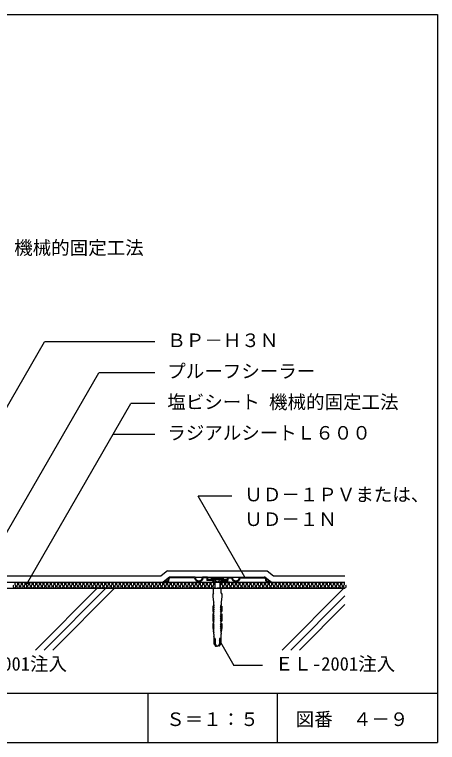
# Model space of a CAD drawing. Units: millimetres, scale not verified. Extents: x -409 to 391, y -633 to 597.
# Drawn here: x 48 to 391, y -633 to -43 of the extents above; entities that cross this region are included whole.
import ezdxf
from ezdxf.enums import TextEntityAlignment as Align

# ---------------------------------------------------------------- set-up
doc = ezdxf.new("R2010")
doc.units = ezdxf.units.MM
doc.header["$LTSCALE"] = 5
doc.linetypes.add('DASHED3', pattern=[4, 3, -1])
for name, color, linetype in [('2-2_in line', 7, 'Continuous'), ('2-4_out line', 2, 'Continuous'), ('2-6_鋼板・アングル', 2, 'Continuous'), ('2-7_ビス', 7, 'Continuous'), ('2-A_moji', 7, 'Continuous'), ('2-D_ハッチ他', 4, 'Continuous'), ('2-E_con他', 4, 'Continuous'), ('F-2', 7, 'Continuous'), ('F-5', 6, 'Continuous'), ('F-7', 1, 'Continuous'), ('F-A', 7, 'Continuous')]:
    doc.layers.add(name, color=color, linetype=linetype)
doc.styles.add('HG丸ｺﾞｼｯｸM-PRO', font='')
doc.styles.add('ＭＳ ゴシック', font='')
doc.styles.get('HG丸ｺﾞｼｯｸM-PRO').set_extended_font_data('HG丸ｺﾞｼｯｸM-PRO')
doc.styles.get('ＭＳ ゴシック').set_extended_font_data('MS Gothic')

msp = doc.modelspace()

# ---------------------------------------------------------------- linework, layer by layer
at = {"layer": '2-2_in line'}
for p, q in [((173.296, -498.937), (168.006, -502.937)), ((250.704, -498.937), (255.994, -502.937)), ((-54.593, -502.937), (315.535, -502.937)), ((-88, -507.937), (315.535, -507.937))]:
    msp.add_line(p, q, dxfattribs=at)
at = {"layer": '2-4_out line'}
for p, q in [((171.618, -493.937), (166.328, -497.937)), ((171.618, -493.937), (252.382, -493.937)), ((252.382, -493.937), (257.672, -497.937)), ((17.908, -497.937), (166.328, -497.937)), ((257.672, -497.937), (315.535, -497.937))]:
    msp.add_line(p, q, dxfattribs=at)
at = {"layer": '2-6_鋼板・アングル'}
for p, q in [((172.035, -501.837), (172.035, -500.937)), ((172.635, -501.837), (172.635, -500.937)), ((194.035, -498.937), (174.035, -498.937)), ((193.485, -499.537), (174.035, -499.537)), ((194.035, -498.937), (200.035, -498.937)), ((204.035, -498.937), (200.035, -498.937)), ((203.435, -499.537), (200.584, -499.537)), ((203.435, -499.537), (203.435, -501.537)), ((204.035, -498.937), (220.035, -498.937)), ((204.035, -498.937), (204.035, -500.937)), ((208.035, -500.937), (204.035, -500.937)), ((208.035, -500.937), (209.035, -501.937)), ((208.035, -500.937), (216.035, -500.937)), ((220.035, -498.937), (224.035, -498.937)), ((220.635, -499.537), (223.485, -499.537)), ((220.635, -499.537), (220.635, -501.537)), ((224.035, -498.937), (230.035, -498.937)), ((230.035, -498.937), (250.035, -498.937)), ((230.584, -499.537), (250.035, -499.537)), ((251.435, -501.837), (251.435, -500.937)), ((252.035, -501.837), (252.035, -500.937)), ((168.535, -502.937), (168.535, -502.837)), ((171.535, -502.937), (168.535, -502.937)), ((171.535, -502.337), (169.035, -502.337)), ((171.535, -502.937), (237.939, -502.937)), ((207.786, -501.537), (203.435, -501.537)), ((207.786, -501.537), (208.435, -502.186)), ((208.435, -502.186), (208.435, -502.937)), ((209.035, -501.937), (209.035, -502.937)), ((216.283, -501.537), (215.635, -502.186)), ((215.635, -502.186), (215.635, -502.937)), ((221.964, -502.937), (215.635, -502.937)), ((216.283, -501.537), (220.635, -501.537)), ((237.939, -502.937), (255.535, -502.937)), ((252.535, -502.337), (255.035, -502.337)), ((255.535, -502.937), (255.535, -502.837))]:
    msp.add_line(p, q, dxfattribs=at)
msp.add_lwpolyline([(220.035, -498.937), (220.035, -500.937), (216.035, -500.937), (215.035, -501.937), (215.035, -502.937)], dxfattribs=at)
for centre, radius, start, end in [((174.035, -500.937), 2, 89.99999, 179.99999), ((174.035, -500.937), 1.4, 89.99999, 179.99999), ((197.035, -498.937), 3.6, 189.59406, 350.40592), ((197.035, -498.937), 3, 179.99999, 359.99999), ((227.035, -498.937), 3.6, 189.59406, 350.40592), ((227.035, -498.937), 3, 179.99999, 359.99999), ((250.035, -500.937), 2, 359.99999, 89.99999), ((250.035, -500.937), 1.4, 359.99999, 89.99999), ((169.035, -502.837), 0.5, 89.99999, 179.99999), ((171.535, -501.837), 1.1, 269.99999, 359.99999), ((171.535, -501.837), 0.5, 269.99999, 359.99999), ((252.535, -501.837), 1.1, 179.99999, 269.99999), ((252.535, -501.837), 0.5, 179.99999, 269.99999), ((255.035, -502.837), 0.5, 359.99999, 89.99999)]:
    msp.add_arc(centre, radius, start, end, dxfattribs=at)
at = {"layer": '2-7_ビス'}
for p, q in [((207, -499.562), (207, -500.062)), ((207, -500.062), (209.875, -502.937)), ((217, -500.062), (207, -500.062)), ((217, -500.062), (214.125, -502.937)), ((214.125, -502.937), (209.875, -502.937)), ((210, -502.937), (210, -507.937)), ((214, -502.937), (214, -507.937)), ((208.831, -527.562), (208.831, -527.562)), ((208.831, -527.562), (208.831, -527.562)), ((215.169, -527.562), (215.169, -527.562)), ((215.169, -527.562), (215.169, -527.562)), ((208.831, -543.229), (209.264, -544.053)), ((215.169, -543.229), (214.736, -544.053))]:
    msp.add_line(p, q, dxfattribs=at)
at = {"layer": '2-7_ビス', "linetype": 'DASHED3'}
for p, q in [((209.45, -500.062), (209.45, -499.562)), ((209.45, -500.062), (210.533, -501.937)), ((214.55, -500.062), (213.468, -501.937)), ((214.55, -500.062), (214.55, -499.562))]:
    msp.add_line(p, q, dxfattribs=at)
at = {"layer": '2-7_ビス'}
for points in [[(217, -500.062), (217, -499.562), (207, -499.562)], [(209, -512.033), (208.25, -512.857), (208.25, -514.956), (208.798, -519.074), (209.04, -519.481), (209, -519.481), (209, -521.295), (209.433, -522.12)], [(209, -512.033), (209, -507.937), (212, -507.937)], [(215, -512.033), (215, -507.937), (212, -507.937)], [(215, -512.033), (215.75, -512.857), (215.75, -514.956), (215.202, -519.074), (214.96, -519.481), (215, -519.481), (215, -521.295), (214.567, -522.12)], [(209.303, -522.367), (208.325, -522.367), (208.325, -526.6), (208.827, -527.562), (208.831, -527.562)], [(209.372, -523.686), (208.864, -522.862), (208.864, -522.367)], [(209.372, -525.253), (208.864, -524.429), (208.864, -523.951), (209.213, -523.934)], [(214.629, -523.686), (215.136, -522.862), (215.136, -522.367)], [(214.629, -525.253), (215.136, -524.429), (215.136, -523.951), (214.787, -523.934)], [(214.697, -522.367), (215.675, -522.367), (215.675, -526.6), (215.174, -527.562), (215.169, -527.562)], [(208.864, -528.634), (208.325, -528.634), (208.325, -534.431), (208.831, -535.395)], [(208.831, -527.562), (208.835, -527.084), (209.152, -527.067)], [(209.315, -526.82), (208.864, -525.995), (208.864, -525.518), (209.212, -525.5)], [(209.372, -529.953), (208.864, -529.129), (208.864, -528.634)], [(209.372, -531.52), (208.864, -530.695), (208.864, -530.218), (209.212, -530.2)], [(214.629, -529.953), (215.136, -529.129), (215.136, -528.634)], [(214.629, -531.52), (215.136, -530.695), (215.136, -530.218), (214.788, -530.2)], [(214.686, -526.82), (215.136, -525.995), (215.136, -525.518), (214.788, -525.5)], [(215.169, -527.562), (215.165, -527.084), (214.848, -527.067)], [(215.136, -528.634), (215.675, -528.634), (215.675, -534.431), (215.169, -535.395)], [(208.864, -536.467), (208.325, -536.467), (208.325, -539.715), (208.831, -543.229), (208.832, -542.751), (209.14, -542.734)], [(208.831, -535.395), (208.835, -534.918), (209.156, -534.9)], [(209.372, -533.086), (208.864, -532.262), (208.864, -531.784), (209.212, -531.767)], [(209.314, -534.653), (208.864, -533.829), (208.864, -533.351), (209.212, -533.334)], [(209.372, -537.786), (208.864, -536.962), (208.864, -536.467)], [(214.629, -533.086), (215.136, -532.262), (215.136, -531.784), (214.788, -531.767)], [(214.629, -537.786), (215.136, -536.962), (215.136, -536.467)], [(214.686, -534.653), (215.136, -533.829), (215.136, -533.351), (214.788, -533.334)], [(215.169, -535.395), (215.165, -534.918), (214.845, -534.9)], [(215.136, -536.467), (215.675, -536.467), (215.675, -539.715), (215.169, -543.229), (215.169, -542.751), (214.86, -542.734)], [(209.285, -542.486), (208.834, -541.662), (208.836, -541.184), (209.159, -541.167)], [(209.307, -540.92), (208.843, -540.095), (208.847, -539.618), (209.182, -539.6)], [(209.339, -539.353), (208.859, -538.529), (208.864, -538.051), (209.212, -538.034)], [(214.661, -539.353), (215.141, -538.529), (215.136, -538.051), (214.788, -538.034)], [(214.693, -540.92), (215.157, -540.095), (215.153, -539.618), (214.818, -539.6)], [(214.715, -542.486), (215.166, -541.662), (215.164, -541.184), (214.842, -541.167)], [(209.134, -544.3), (209, -544.3), (209, -545.084), (209.15, -545.084), (209.15, -546.692), (209.157, -546.692)], [(209.207, -547.021), (209.207, -552.972), (209.647, -553.623), (210.65, -554.937), (210.799, -554.937), (209.714, -552.972), (209.714, -549)], [(214.793, -547.021), (214.793, -552.972), (214.353, -553.623), (213.35, -554.937), (213.201, -554.937), (214.286, -552.972), (214.286, -549)], [(214.866, -544.3), (215, -544.3), (215, -545.084), (214.85, -545.084), (214.85, -546.692), (214.844, -546.692)], [(210.298, -549), (210.298, -552.972), (211.383, -554.937), (212, -554.937)], [(213.702, -549), (213.702, -552.972), (212.617, -554.937), (212, -554.937)]]:
    msp.add_lwpolyline(points, dxfattribs=at)
at = {"layer": '2-7_ビス', "linetype": 'DASHED3'}
msp.add_arc((212, -500.827), 1.84, 217.11751, 322.88248, dxfattribs=at)
at = {"layer": '2-7_ビス'}
for centre, major_axis, start_param, end_param in [((209.164, -523.711), (0, -0.229), 0.2312026, 1.6765256), ((209.292, -522.195), (0, -0.172), 0.06848, 2.1628795), ((214.708, -522.195), (0, -0.172), 4.1203058, 6.2147054), ((214.836, -523.711), (0, -0.229), 4.6066597, 6.0519827), ((208.81, -528.098), (0, -0.536), 0.0442118, 3.0973809), ((209.107, -526.844), (0, -0.229), 0.2312026, 1.6765256), ((209.164, -525.277), (0, -0.229), 0.2312026, 1.6765256), ((209.164, -529.977), (0, -0.229), 0.2312026, 1.6765256), ((214.836, -525.277), (0, -0.229), 4.6066597, 6.0519827), ((214.836, -529.977), (0, -0.229), 4.6066597, 6.0519827), ((214.893, -526.844), (0, -0.229), 4.6066597, 6.0519827), ((215.19, -528.098), (0, -0.536), 3.1858044, 6.2389735), ((208.81, -535.931), (0, -0.536), 0.0442118, 3.0973809), ((209.107, -534.677), (0, -0.229), 0.2312026, 1.6765256), ((209.164, -531.544), (0, -0.229), 0.2312026, 1.6765256), ((209.164, -533.111), (0, -0.229), 0.2312026, 1.6765256), ((214.836, -531.544), (0, -0.229), 4.6066597, 6.0519827), ((214.836, -533.111), (0, -0.229), 4.6066597, 6.0519827), ((214.893, -534.677), (0, -0.229), 4.6066597, 6.0519827), ((215.19, -535.931), (0, -0.536), 3.1858044, 6.2389735), ((209.077, -542.511), (0, -0.229), 0.2312026, 1.6765256), ((209.1, -540.944), (0, -0.229), 0.2312026, 1.6765256), ((209.132, -539.377), (0, -0.229), 0.2312026, 1.6765256), ((209.164, -537.811), (0, -0.229), 0.2312026, 1.6765256), ((214.836, -537.811), (0, -0.229), 4.6066597, 6.0519827), ((214.868, -539.377), (0, -0.229), 4.6066597, 6.0519827), ((214.9, -540.944), (0, -0.229), 4.6066597, 6.0519827), ((214.923, -542.511), (0, -0.229), 4.6066597, 6.0519827), ((209.122, -544.127), (0, -0.174), 0.0818475, 2.1771705), ((208.48, -546.986), (0, -0.8), 1.5261677, 1.947508), ((210.006, -549.011), (0, -0.321), 1.5390306, 4.6806232), ((213.994, -549.011), (0, -0.321), 1.6025621, 4.7441547), ((214.879, -544.127), (0, -0.174), 4.1060148, 6.2013378), ((215.52, -546.986), (0, -0.8), 4.3356773, 4.7570176)]:
    msp.add_ellipse(centre, major_axis=major_axis, ratio=0.909574, start_param=start_param, end_param=end_param, dxfattribs=at)
at = {"layer": '2-A_moji'}
for p, q in [((-36.146, -495.091), (71.707, -308.284)), ((161.435, -308.284), (71.707, -308.284)), ((25.631, -489.547), (115.85, -333.284)), ((161.435, -333.284), (115.85, -333.284)), ((57.165, -504.923), (141.828, -358.284)), ((161.435, -358.284), (141.828, -358.284)), ((161.435, -383.284), (127.394, -383.284)), ((234.288, -498.937), (196.383, -433.284)), ((223.901, -433.284), (196.383, -433.284)), ((213.468, -549.782), (225.429, -570.5)), ((248.769, -570.5), (225.429, -570.5))]:
    msp.add_line(p, q, dxfattribs=at)
at = {"layer": '2-D_ハッチ他'}
for centre, start, end in [((47.537, -506.396), 127.52351, 52.47649), ((49.009, -504.479), 307.52351, 232.47649), ((50.481, -506.396), 127.52351, 52.47649), ((51.953, -504.479), 307.52351, 232.47649), ((53.425, -506.396), 127.52351, 52.47649), ((54.897, -504.479), 307.52351, 232.47649), ((56.368, -506.396), 127.52351, 52.47649), ((57.84, -504.479), 307.52351, 232.47649), ((59.312, -506.396), 127.52351, 52.47649), ((60.784, -504.479), 307.52351, 232.47649), ((62.256, -506.396), 127.52351, 52.47649), ((63.728, -504.479), 307.52351, 232.47649), ((65.2, -506.396), 127.52351, 52.47649), ((66.672, -504.479), 307.52351, 232.47649), ((68.144, -506.396), 127.52351, 52.47649), ((69.616, -504.479), 307.52351, 232.47649), ((71.088, -506.396), 127.52351, 52.47649), ((72.56, -504.479), 307.52351, 232.47649), ((74.032, -506.396), 127.52351, 52.47649), ((75.504, -504.479), 307.52351, 232.47649), ((76.976, -506.396), 127.52351, 52.47649), ((78.448, -504.479), 307.52351, 232.47649), ((79.92, -506.396), 127.52351, 52.47649), ((81.392, -504.479), 307.52351, 232.47649), ((82.864, -506.396), 127.52351, 52.47649), ((84.336, -504.479), 307.52351, 232.47649), ((85.808, -506.396), 127.52351, 52.47649), ((87.28, -504.479), 307.52351, 232.47649), ((88.752, -506.396), 127.52351, 52.47649), ((90.224, -504.479), 307.52351, 232.47649), ((91.696, -506.396), 127.52351, 52.47649), ((93.167, -504.479), 307.52351, 232.47649), ((94.639, -506.396), 127.52351, 52.47649), ((96.111, -504.479), 307.52351, 232.47649), ((97.583, -506.396), 127.52351, 52.47649), ((99.055, -504.479), 307.52351, 232.47649), ((100.527, -506.396), 127.52351, 52.47649), ((101.999, -504.479), 307.52351, 232.47649), ((103.471, -506.396), 127.52351, 52.47649), ((104.943, -504.479), 307.52351, 232.47649), ((106.415, -506.396), 127.52351, 52.47649), ((107.887, -504.479), 307.52351, 232.47649), ((109.359, -506.396), 127.52351, 52.47649), ((110.831, -504.479), 307.52351, 232.47649), ((112.303, -506.396), 127.52351, 52.47649), ((113.775, -504.479), 307.52351, 232.47649), ((115.247, -506.396), 127.52351, 52.47649), ((116.719, -504.479), 307.52351, 232.47649), ((118.191, -506.396), 127.52351, 52.47649), ((119.663, -504.479), 307.52351, 232.47649), ((121.135, -506.396), 127.52351, 52.47649), ((122.607, -504.479), 307.52351, 232.47649), ((124.079, -506.396), 127.52351, 52.47649), ((125.551, -504.479), 307.52351, 232.47649), ((127.023, -506.396), 127.52351, 52.47649), ((128.495, -504.479), 307.52351, 232.47649), ((129.966, -506.396), 127.52351, 52.47649), ((131.438, -504.479), 307.52351, 232.47649), ((132.91, -506.396), 127.52351, 52.47649), ((134.382, -504.479), 307.52351, 232.47649), ((135.854, -506.396), 127.52351, 52.47649), ((137.326, -504.479), 307.52351, 232.47649), ((138.798, -506.396), 127.52351, 52.47649), ((140.27, -504.479), 307.52351, 232.47649), ((141.742, -506.396), 127.52351, 52.47649), ((143.214, -504.479), 307.52351, 232.47649), ((144.686, -506.396), 127.52351, 52.47649), ((146.158, -504.479), 307.52351, 232.47649), ((147.63, -506.396), 127.52351, 52.47649), ((149.102, -504.479), 307.52351, 232.47649), ((150.574, -506.396), 127.52351, 52.47649), ((152.046, -504.479), 307.52351, 232.47649), ((153.518, -506.396), 127.52351, 52.47649), ((154.99, -504.479), 307.52351, 232.47649), ((156.462, -506.396), 127.52351, 52.47649), ((157.934, -504.479), 307.52351, 232.47649), ((159.406, -506.396), 127.52351, 52.47649), ((160.878, -504.479), 307.52351, 232.47649), ((162.35, -506.396), 127.52351, 52.47649), ((163.822, -504.479), 307.52351, 232.47649), ((165.294, -506.396), 127.52351, 52.47649), ((166.765, -504.479), 307.52351, 232.47649), ((168.237, -506.396), 127.52351, 52.47649), ((169.709, -504.479), 307.52351, 232.47649), ((171.181, -506.396), 127.52351, 52.47649), ((172.653, -504.479), 307.52351, 232.47649), ((174.125, -506.396), 127.52351, 52.47649), ((175.597, -504.479), 307.52351, 232.47649), ((177.069, -506.396), 127.52351, 52.47649), ((178.541, -504.479), 307.52351, 232.47649), ((180.013, -506.396), 127.52351, 52.47649), ((181.485, -504.479), 307.52351, 232.47649), ((182.957, -506.396), 127.52351, 52.47649), ((184.429, -504.479), 307.52351, 232.47649), ((185.901, -506.396), 127.52351, 52.47649), ((187.373, -504.479), 307.52351, 232.47649), ((188.845, -506.396), 127.52351, 52.47649), ((190.317, -504.479), 307.52351, 232.47649), ((191.789, -506.396), 127.52351, 52.47649), ((193.261, -504.479), 307.52351, 232.47649), ((194.733, -506.396), 127.52351, 52.47649), ((196.205, -504.479), 307.52351, 232.47649), ((197.677, -506.396), 127.52351, 52.47649), ((199.149, -504.479), 307.52351, 232.47649), ((200.621, -506.396), 127.52351, 52.47649), ((202.093, -504.479), 307.52351, 232.47649), ((203.564, -506.396), 127.52351, 52.47649), ((205.036, -504.479), 307.52351, 232.47649), ((206.508, -506.396), 127.52351, 52.47649), ((207.98, -504.479), 307.52351, 232.47649), ((209.452, -506.396), 127.52351, 296.95768), ((213.868, -504.479), 307.52351, 83.73338), ((215.34, -506.396), 127.52351, 52.47649), ((216.812, -504.479), 307.52351, 232.47649), ((218.284, -506.396), 127.52351, 52.47649), ((219.756, -504.479), 307.52351, 232.47649), ((221.228, -506.396), 127.52351, 52.47649), ((222.7, -504.479), 307.52351, 232.47649), ((224.172, -506.396), 127.52351, 52.47649), ((225.644, -504.479), 307.52351, 232.47649), ((227.116, -506.396), 127.52351, 52.47649), ((228.588, -504.479), 307.52351, 232.47649), ((230.06, -506.396), 127.52351, 52.47649), ((231.532, -504.479), 307.52351, 232.47649), ((233.004, -506.396), 127.52351, 52.47649), ((234.476, -504.479), 307.52351, 232.47649), ((235.948, -506.396), 127.52351, 52.47649), ((237.42, -504.479), 307.52351, 232.47649), ((238.892, -506.396), 127.52351, 52.47649), ((240.363, -504.479), 307.52351, 232.47649), ((241.835, -506.396), 127.52351, 52.47649), ((243.307, -504.479), 307.52351, 232.47649), ((244.779, -506.396), 127.52351, 52.47649), ((246.251, -504.479), 307.52351, 232.47649), ((247.723, -506.396), 127.52351, 52.47649), ((249.195, -504.479), 307.52351, 232.47649), ((250.667, -506.396), 127.52351, 52.47649), ((252.139, -504.479), 307.52351, 232.47649), ((253.611, -506.396), 127.52351, 52.47649), ((255.083, -504.479), 307.52351, 232.47649), ((256.555, -506.396), 127.52351, 52.47649), ((258.027, -504.479), 307.52351, 232.47649), ((259.499, -506.396), 127.52351, 52.47649), ((260.971, -504.479), 307.52351, 232.47649), ((262.443, -506.396), 127.52351, 52.47649), ((263.915, -504.479), 307.52351, 232.47649), ((265.387, -506.396), 127.52351, 52.47649), ((266.859, -504.479), 307.52351, 232.47649), ((268.331, -506.396), 127.52351, 52.47649), ((269.803, -504.479), 307.52351, 232.47649), ((271.275, -506.396), 127.52351, 52.47649), ((272.747, -504.479), 307.52351, 232.47649), ((274.219, -506.396), 127.52351, 52.47649), ((275.691, -504.479), 307.52351, 232.47649), ((277.162, -506.396), 127.52351, 52.47649), ((278.634, -504.479), 307.52351, 232.47649), ((280.106, -506.396), 127.52351, 52.47649), ((281.578, -504.479), 307.52351, 232.47649), ((283.05, -506.396), 127.52351, 52.47649), ((284.522, -504.479), 307.52351, 232.47649), ((285.994, -506.396), 127.52351, 52.47649), ((287.466, -504.479), 307.52351, 232.47649), ((288.938, -506.396), 127.52351, 52.47649), ((290.41, -504.479), 307.52351, 232.47649), ((291.882, -506.396), 127.52351, 52.47649), ((293.354, -504.479), 307.52351, 232.47649), ((294.826, -506.396), 127.52351, 52.47649), ((296.298, -504.479), 307.52351, 232.47649), ((297.77, -506.396), 127.52351, 52.47649), ((299.242, -504.479), 307.52351, 232.47649), ((300.714, -506.396), 127.52351, 52.47649), ((302.186, -504.479), 307.52351, 232.47649), ((303.658, -506.396), 127.52351, 52.47649), ((305.13, -504.479), 307.52351, 232.47649), ((306.602, -506.396), 127.52351, 52.47649), ((308.074, -504.479), 307.52351, 232.47649), ((309.546, -506.396), 127.52351, 52.47649), ((311.018, -504.479), 307.52351, 232.47649), ((312.49, -506.396), 127.52351, 52.47649), ((313.961, -504.479), 307.52351, 232.47649), ((315.433, -506.396), 127.52351, 52.47649)]:
    msp.add_arc(centre, 1.208, start, end, dxfattribs=at)
at = {"layer": '2-E_con他'}
for p, q in [((64.462, -558.034), (114.558, -507.937)), ((71.533, -558.034), (121.63, -507.937)), ((78.604, -558.034), (128.701, -507.937)), ((264.462, -558.034), (314.558, -507.937)), ((271.533, -558.034), (315.535, -514.032)), ((278.604, -558.034), (315.535, -521.103))]:
    msp.add_line(p, q, dxfattribs=at)
at = {"layer": 'F-2'}
for p, q in [((155.535, -592.937), (155.535, -632.937)), ((260.535, -592.937), (260.535, -632.937))]:
    msp.add_line(p, q, dxfattribs=at)
at = {"layer": 'F-5'}
msp.add_line((-409.465, -592.937), (390.535, -592.937), dxfattribs=at)
at = {"layer": 'F-7'}
for p, q in [((-409.465, -42.937), (390.535, -42.937)), ((390.535, -42.937), (390.535, -632.937)), ((-409.465, -632.937), (390.535, -632.937))]:
    msp.add_line(p, q, dxfattribs=at)

# ---------------------------------------------------------------- texts
at = {"layer": '2-A_moji', "style": 'ＭＳ ゴシック'}
for s, p in [('塩ビシート 機械的固定工法', (-35.247, -240.784)), ('ＢＰ－Ｈ３Ｎ', (171.435, -315.784)), ('プルーフシーラー', (171.435, -340.784)), ('塩ビシート 機械的固定工法', (171.435, -365.784)), ('ラジアルシートＬ６００', (171.435, -390.784)), ('ＵＤ－１ＰＶまたは、', (233.901, -440.784)), ('ＵＤ－１Ｎ', (233.901, -460.784)), ('ＥＬ-2001注入', (-7.357, -578)), ('ＥＬ-2001注入', (258.769, -578))]:
    msp.add_text(s, height=11, dxfattribs=at).set_placement(p, align=Align.BOTTOM_LEFT)
at = {"layer": 'F-A', "style": 'HG丸ｺﾞｼｯｸM-PRO'}
for s, p in [('図番', (275.535, -622.937)), ('Ｓ＝１：５', (170.535, -622.937)), ('４－９', (321.953, -622.937))]:
    msp.add_text(s, height=11, dxfattribs=at).set_placement(p, align=Align.BOTTOM_LEFT)

doc.saveas('drawing.dxf')
